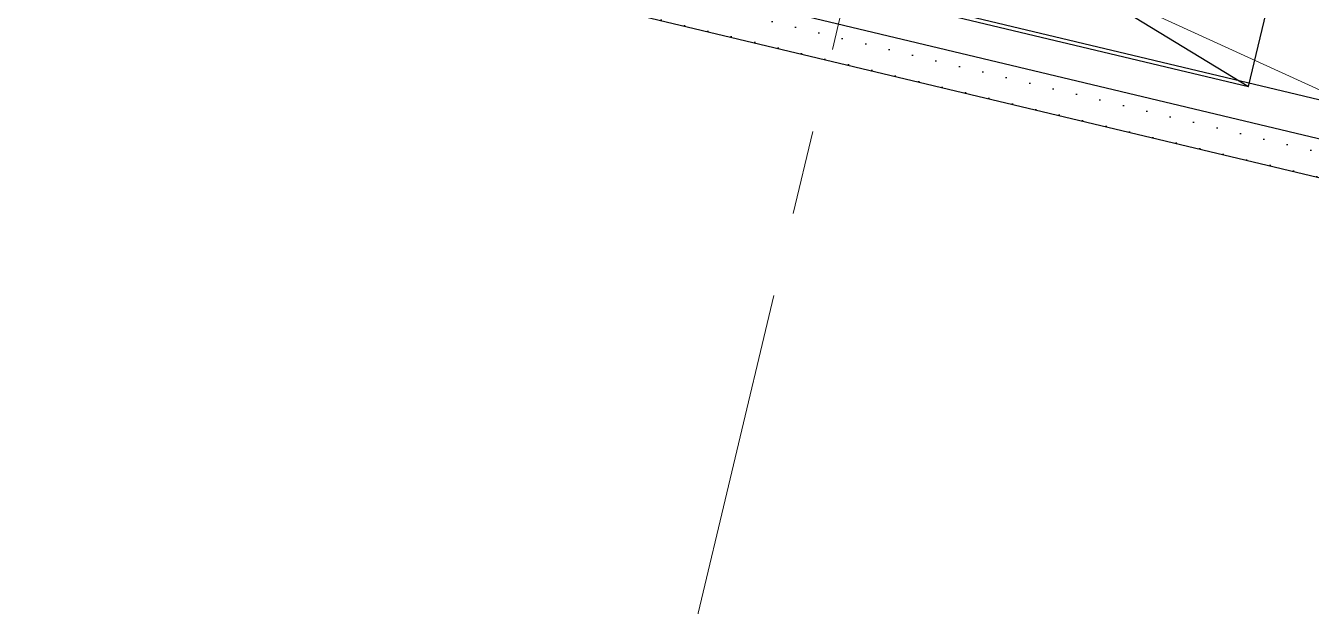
# Model space of a CAD drawing. Header units: millimetres. Extents: x 783817721 to 783927949, y 1443754877 to 1443839643.
# Drawn here: x 783889076 to 783892467, y 1443794551 to 1443796080 of the extents above; entities that cross this region are included whole.
import ezdxf

# ---------------------------------------------------------------- set-up
doc = ezdxf.new("R2010")
doc.units = ezdxf.units.MM
doc.header["$LTSCALE"] = 700
doc.linetypes.add('CENTER2', pattern=[28.575000000000003, 19.05, -3.175, 3.175, -3.175])
doc.linetypes.add('HIDDEN', pattern=[9.524999999999999, 6.35, -3.175])
doc.layers.get('0').update_dxf_attribs({"linetype": 'CONTINUOUS'})
for name, color, linetype in [('A-COL', 31, 'CONTINUOUS'), ('A-LOW WALL HT', 2, 'CONTINUOUS'), ('A-SERVICE', 254, 'HIDDEN'), ('A-SILL', 2, 'CONTINUOUS')]:
    doc.layers.add(name, color=color, linetype=linetype)
doc.layers.add('A-CUTOUT BELOW', color=8, linetype='HIDDEN', lineweight=5)
doc.layers.add('A-GRID', color=31, linetype='CENTER2', lineweight=5)

# ---------------------------------------------------------------- blocks, each defined once
blk = doc.blocks.new('col-2 -15')
at = {"layer": 'A-GRID', "color": 1, "ltscale": 0.1}
blk.add_line((64700.00000065565, -5272.462527275085), (64700.00000065565, 48139.09731292725), dxfattribs=at)
blk = doc.blocks.new('A$C9b6d854f')
at = {"layer": 'A-SERVICE'}
blk.add_line((-15834.43178641796, 4839.977085351944, 1.117585983676318e-08), (-13984.71797132492, 4239.977086305618, 1.117585983676318e-08), dxfattribs=at)
at = {"layer": 'A-SERVICE', "elevation": 1.117586731838158e-08}
blk.add_lwpolyline([(-15834.43175685406, 4239.977075099945), (-13984.71794247627, 4239.977076292038), (-13984.71794259548, 4839.977075576782), (-15834.43175721169, 4839.977074623108)], close=True, dxfattribs=at)
blk = doc.blocks.new('A$C3df1e9b8')
at = {"layer": 'A-SERVICE'}
blk.add_blockref('A$C9b6d854f', (75550.00305140018, -4499.950220823288), dxfattribs=at)

msp = doc.modelspace()

# ---------------------------------------------------------------- hatches: boundary and pattern name
at = {"layer": 'A-LOW WALL HT'}
h = msp.add_hatch(dxfattribs=at)
h.set_pattern_fill('DOTS', color=1, scale=39.99999999999998, angle=3.798389681901799e-05)
h.set_pattern_definition([(346.5826409141853, (783820671.9506751, 1443800474.84538), (45.61810967520755, 54.39945376252169), [0, -63.49999999999999])])
h.paths.add_polyline_path([(783892678.7354475, 1443795736.879901), (783892581.4639616, 1443795760.080291), (783892778.7013166, 1443796586.882373), (783892875.9728025, 1443796563.681983)])
h.paths.add_polyline_path([(783888885.1848353, 1443796641.848459), (783892678.7351427, 1443795736.879973), (783892655.5314133, 1443795639.611928), (783888861.9811062, 1443796544.580414)])

# ---------------------------------------------------------------- linework, layer by layer
at = {"layer": 'A-CUTOUT BELOW'}
msp.add_line((783889082.420922, 1443797468.648209, -1.50456441937839e-08), (783892604.6692275, 1443795857.353565, -3.009139235074113e-08), dxfattribs=at)
at = {"layer": 'A-LOW WALL HT'}
for p, q in [((783888885.183603, 1443796641.848694, -1.504563613164438e-08), (783892581.4639798, 1443795760.081573, -3.009138565767689e-08)), ((783888861.9792131, 1443796544.578163, -1.504563518315738e-08), (783892655.5301208, 1443795639.606652, -3.009138470918926e-08))]:
    msp.add_line(p, q, dxfattribs=at)
at = {"layer": 'A-SILL'}
msp.add_line((783888908.3879939, 1443796739.119225, -1.504563708013139e-08), (783892604.6687467, 1443795857.35368, -3.009138660617928e-08), dxfattribs=at)

# ---------------------------------------------------------------- block references
at = {"rotation": 346.5826028830894}
msp.add_blockref('A$C3df1e9b8', (783832476.5208341, 1443810458.170673, -1.504565083355612e-08), dxfattribs=at)
at = {"layer": 'A-COL', "rotation": 346.5826406508676}
msp.add_blockref('col-2 -15', (783823459.138127, 1443790865.826888, -1.504585143858407e-08), dxfattribs=at)

doc.saveas('drawing.dxf')
